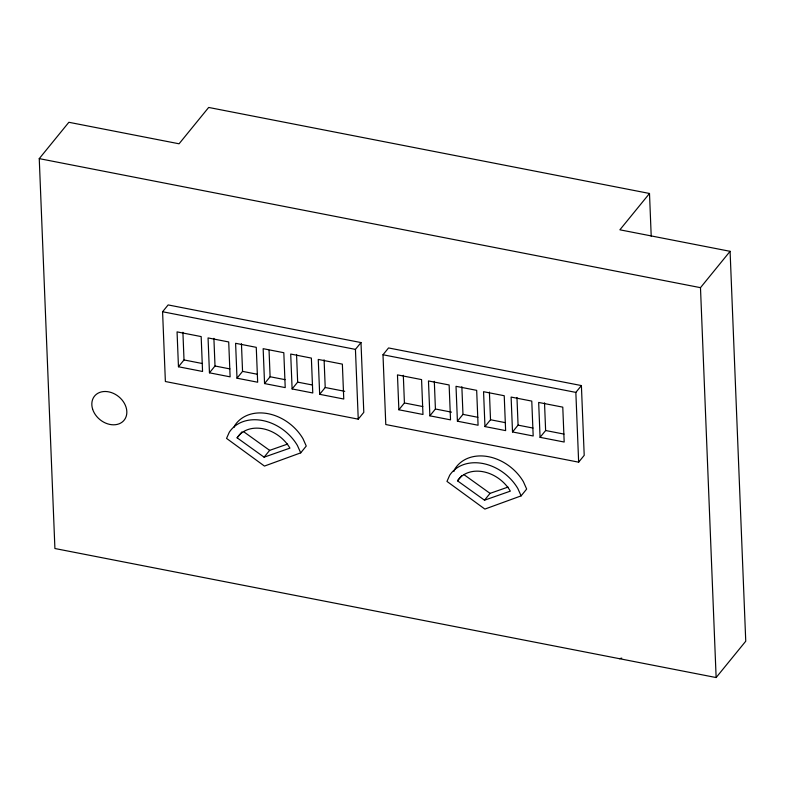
<?xml version="1.0" encoding="UTF-8"?>
<svg xmlns="http://www.w3.org/2000/svg" width="785" height="785" viewBox="0 0 785 785"><rect width="100%" height="100%" fill="white"/><g stroke="black" fill="none" stroke-linecap="round" stroke-linejoin="round"><path stroke-width="1.18" d="M233.94 427.452L234.852 425.391A42.89 33.353 39.2 0 1 302.981 438.687L306.258 446.047L300.704 452.866L264.447 466.074L226.551 438.393L229.298 432.211A42.89 33.353 39.2 0 1 297.427 445.507L300.704 452.866M453.887 471.491L455.261 468.4A42.89 33.353 39.2 0 1 523.389 481.696L526.666 489.055L521.112 495.875L484.865 509.082L446.969 481.411L449.707 475.219A42.89 33.353 39.2 0 1 517.835 488.515L521.112 495.875M649.499 193.473L619.885 229.809L730.089 251.318L745.75 641.208L716.136 677.553L54.911 548.519L39.25 158.629L68.864 122.283L179.068 143.792L208.673 107.447L649.499 193.473L651.216 236.246M162.583 311.743L168.137 304.923L360.992 342.564L363.798 412.341L358.245 419.161L165.38 381.52L162.583 311.743L355.438 349.384L360.992 342.564M178.46 366.762L177.057 331.878L201.166 336.579L202.559 371.472L178.46 366.762L184.014 359.942L182.905 332.281M209.448 372.816L208.054 337.923L228.71 341.956L230.113 376.849L209.448 372.816L215.011 365.996L213.893 338.325M237.001 378.193L235.598 343.3L256.263 347.333L257.666 382.226L237.001 378.193L242.555 371.374L241.446 343.702M264.555 383.571L263.152 348.677L283.817 352.71L285.22 387.604L264.555 383.571L270.109 376.751L269.049 350.277M237.109 437.814A33.255 25.866 39.2 0 1 289.94 448.127L264.094 457.184L237.109 437.814L241.966 431.848M292.108 388.948L290.705 354.055L311.37 358.088L312.773 392.971L292.108 388.948L297.662 382.128L296.553 354.457M264.094 457.184L269.647 450.364L287.624 444.065M319.662 394.315L318.259 359.432L342.368 364.132L343.761 399.025L319.662 394.315L325.216 387.505L324.097 359.834M382.992 354.761L388.546 347.941L581.4 385.572L584.207 455.349L578.653 462.169L385.788 424.538L382.992 354.761L575.847 392.392L581.4 385.572M398.868 409.78L397.465 374.887L421.574 379.597L422.978 414.48L398.868 409.78L404.422 402.96L403.313 375.289M429.866 415.824L428.463 380.941L449.128 384.974L450.521 419.857L429.866 415.824L435.42 409.005L434.311 381.333M457.41 421.202L456.016 386.318L476.672 390.351L478.075 425.234L457.41 421.202L462.973 414.382L461.855 386.711M484.963 426.579L483.56 391.695L504.225 395.728L505.628 430.612L484.963 426.579L490.517 419.759L489.408 392.088M457.518 480.832A33.255 25.866 39.2 0 1 510.348 491.135L484.502 500.192L457.518 480.832L461.688 475.72M512.517 431.956L511.113 397.073L531.779 401.096L533.182 435.989L512.517 431.956L518.071 425.136L516.962 397.465M484.502 500.192L490.056 493.373L508.042 487.073M540.07 437.333L538.667 402.44L562.776 407.15L564.179 442.034L540.07 437.333L545.624 430.514L544.515 402.842M716.136 677.553L700.485 287.663L730.089 251.318M619.414 658.684L621.779 658.124M39.25 158.629L700.485 287.663M184.014 359.942L202.383 363.534M215.011 365.996L229.926 368.911M242.555 371.374L257.48 374.288M270.109 376.751L285.034 379.655M297.662 382.128L312.587 385.033M325.216 387.505L344.733 391.313M404.422 402.96L422.791 406.542M435.42 409.005L451.493 412.145M462.973 414.382L477.888 417.296M490.517 419.759L505.442 422.673M518.071 425.136L532.995 428.051M545.624 430.514L563.993 434.095M464.043 474.699L490.056 493.373M243.625 431.691L269.647 450.364M575.847 392.392L578.653 462.169M355.438 349.384L358.245 419.161M92.601 409.073A19.085 14.836 39.2 0 0 122.166 422.104A19.085 14.836 39.2 0 0 113.226 393.285A19.085 14.836 39.2 0 0 92.601 409.073"/></g></svg>
